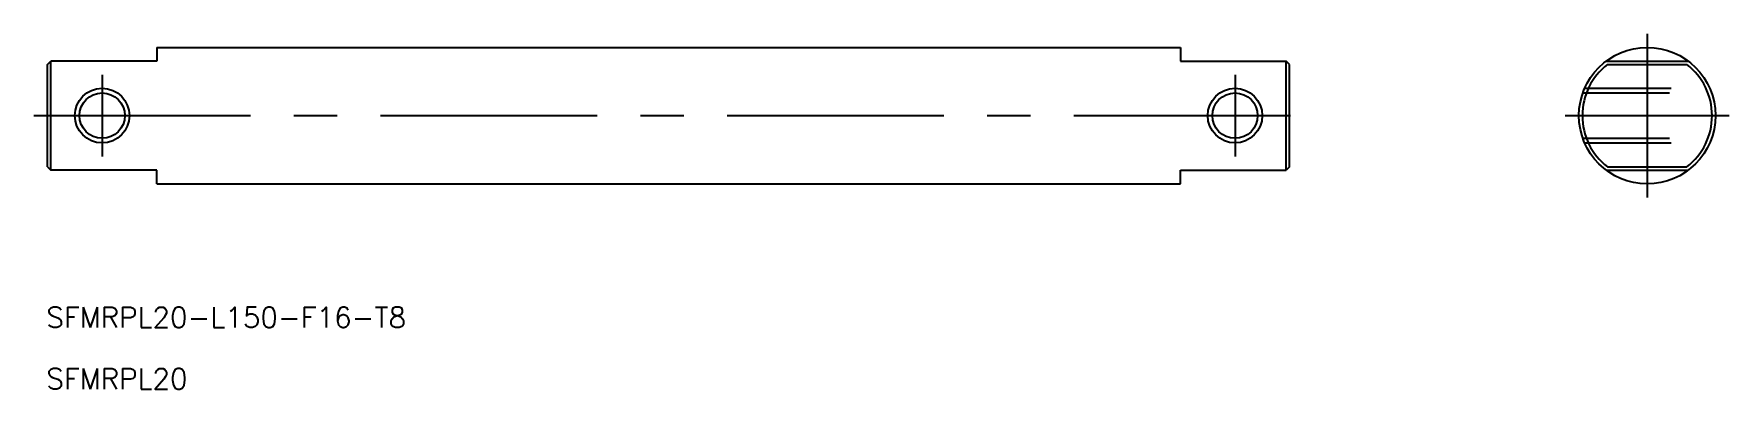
# Model space of a CAD drawing. Extents: x -236 to 12, y -40 to 12.
import ezdxf

# ---------------------------------------------------------------- set-up
doc = ezdxf.new("R2010")
doc.units = 0
doc.linetypes.add('CENTER', pattern=[50.8, 31.75, -6.35, 6.35, -6.35])
doc.linetypes.add('DASHED', pattern=[19.05, 12.7, -6.35])
doc.layers.get('0').update_dxf_attribs({"linetype": 'CONTINUOUS'})
doc.layers.add('CENTER', color=1, linetype='CENTER')
doc.styles.get("Standard").update_dxf_attribs({"font": 'txt.shx', "height": 3, "bigfont": 'bigfont.shx'})

msp = doc.modelspace()

# ---------------------------------------------------------------- linework, layer by layer
at = {"color": 7, "linetype": 'CONTINUOUS'}
for p, q in [((-218.4, 10), (-68.4, 10)), ((-218.4, 10), (-218.4, 8)), ((-68.4, 10), (-68.4, 8)), ((-234.4, 7.5), (-233.9, 8)), ((-234.4, -7.5), (-234.4, 7.5)), ((-218.4, 8), (-233.9, 8)), ((-233.9, -8), (-233.9, 8)), ((-68.4, 8), (-52.9, 8)), ((-52.9, -8), (-52.9, 8)), ((-52.4, 7.5), (-52.9, 8)), ((-52.4, -7.5), (-52.4, 7.5)), ((-6, 8), (6, 8)), ((-5.83, 7.5), (5.83, 7.5)), ((-234.4, -7.5), (-233.9, -8)), ((-218.4, -8), (-233.9, -8)), ((-218.4, -10), (-218.4, -8)), ((-68.4, -8), (-52.9, -8)), ((-68.4, -10), (-68.4, -8)), ((-52.4, -7.5), (-52.9, -8)), ((-6, -8), (6, -8)), ((-5.83, -7.5), (5.83, -7.5)), ((-218.4, -10), (-68.4, -10))]:
    msp.add_line(p, q, dxfattribs=at)
at = {"color": 3, "linetype": 'DASHED'}
for p, q in [((-9.43, 3.32), (9.43, 3.32)), ((-9.17, 4), (9.17, 4)), ((-9.43, -3.32), (9.43, -3.32)), ((-9.17, -4), (9.17, -4))]:
    msp.add_line(p, q, dxfattribs=at)
at = {"color": 7, "linetype": 'CONTINUOUS'}
for centre, radius in [((0, 0), 10), ((-226.4, 0), 3.32), ((-60.4, 0), 3.32)]:
    msp.add_circle(centre, radius, dxfattribs=at)
at = {"color": 3, "linetype": 'CONTINUOUS'}
for centre in [(-226.4, 0), (-60.4, 0)]:
    msp.add_circle(centre, 4, dxfattribs=at)
at = {"color": 7, "linetype": 'CONTINUOUS'}
for start, end in [(127.8636, 232.1364), (307.8636, 52.1364)]:
    msp.add_arc((0, 0), 9.5, start, end, dxfattribs=at)
at = {"layer": 'CENTER', "color": 1, "linetype": 'CENTER'}
for p, q in [((0, 11.97), (0, -11.97)), ((-226.4, 6), (-226.4, -6)), ((-60.4, 6), (-60.4, -6)), ((-236.4, 0), (-50.4, 0)), ((-12, 0), (12, 0))]:
    msp.add_line(p, q, dxfattribs=at)

# ---------------------------------------------------------------- texts
at = {"color": 7, "linetype": 'CONTINUOUS'}
for s, p in [('SFMRPL20-L150-F16-T8', (-234.58, -31.05)), ('SFMRPL20', (-234.58, -40.05))]:
    msp.add_text(s, height=3, dxfattribs=at).set_placement(p)

doc.saveas('drawing.dxf')
